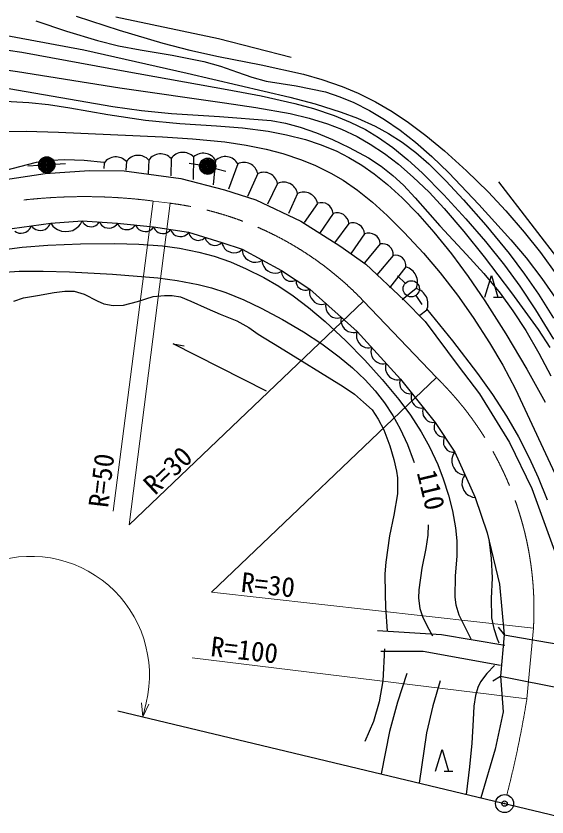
# Model space of a CAD drawing. Units: millimetres, scale not verified. Extents: x 40000 to 680000, y 20000 to 380000.
# Drawn here: x 174394 to 223564, y 263439 to 337585 of the extents above; entities that cross this region are included whole.
import ezdxf
from ezdxf.enums import TextEntityAlignment as Align

# ---------------------------------------------------------------- set-up
doc = ezdxf.new("R2010")
doc.units = ezdxf.units.MM
doc.header["$LTSCALE"] = 1000
doc.header["$PDMODE"] = 32
doc.header["$PDSIZE"] = 500
doc.linetypes.add('CHAIN', pattern=[18.5, 12, -1.5, 3.5, -1.5])
for name, color, linetype, lineweight in [('M-BGD', 7, 'Continuous', 25), ('M-BMK', 2, 'CHAIN', 13), ('M-BMK-HTXT', 7, 'Continuous', 13), ('M-BMK-SRVR', 3, 'Continuous', 25), ('M-STR-HTXT', 7, 'Continuous', 13), ('M-STR-STR1', 1, 'Continuous', 25)]:
    doc.layers.add(name, color=color, linetype=linetype, lineweight=lineweight)
doc.layers.add('M-OTRS', color=6, linetype='Continuous')
doc.styles.add('ＭＳ ゴシック', font='')
doc.styles.get('ＭＳ ゴシック').set_extended_font_data('MS Gothic')

msp = doc.modelspace()

# ---------------------------------------------------------------- linework, layer by layer
at = {"layer": 'M-BGD'}
for p, q in [((184616, 324114), (184571, 323314)), ((186688, 324254), (186636, 323001)), ((188760, 324395), (188731, 322782)), ((190833, 324535), (190796, 322438)), ((192881, 324222), (192641, 321968)), ((176492, 323758), (175494, 323698)), ((177083, 322999), (181188, 323292)), ((177989, 323862), (178986, 323942)), ((181188, 323292), (184414, 323243)), ((182544, 323973), (182538, 323471)), ((191403, 323786), (190414, 323930)), ((192868, 323477), (193832, 323210)), ((194930, 323909), (194080, 321562)), ((172782, 322364), (177083, 322999)), ((184414, 323243), (189643, 322558)), ((189643, 322558), (193715, 321504)), ((196774, 322993), (195831, 320873)), ((198619, 322077), (197677, 320154)), ((193715, 321504), (196592, 320565)), ((200463, 321161), (199616, 319309)), ((196592, 320565), (200783, 318594)), ((202307, 320245), (201086, 318464)), ((203762, 319307), (202493, 317463)), ((174024, 317913), (177621, 318421)), ((175725, 317971), (175807, 318164)), ((175807, 318164), (175939, 318001)), ((177288, 317974), (177415, 318101)), ((177415, 318101), (177507, 318223)), ((177507, 318223), (177589, 318416)), ((177621, 318421), (180515, 318616)), ((177621, 318421), (177815, 318143)), ((177815, 318143), (178000, 317981)), ((179979, 317940), (180199, 318129)), ((180199, 318129), (180361, 318315)), ((180361, 318315), (180515, 318616)), ((180515, 318616), (180601, 318450)), ((180515, 318616), (183770, 318422)), ((180601, 318450), (180691, 318349)), ((180691, 318349), (180813, 318245)), ((180813, 318245), (180999, 318138)), ((180999, 318138), (181189, 318095)), ((181189, 318095), (181381, 318083)), ((181381, 318083), (181574, 318104)), ((181574, 318104), (181772, 318188)), ((181772, 318188), (181905, 318277)), ((181905, 318277), (182007, 318367)), ((182007, 318367), (182112, 318521)), ((182112, 318521), (182204, 318345)), ((182204, 318345), (182299, 318237)), ((182299, 318237), (182429, 318127)), ((182429, 318127), (182627, 318013)), ((183447, 318067), (183589, 318160)), ((183589, 318160), (183697, 318256)), ((183697, 318256), (183809, 318420)), ((183770, 318422), (183854, 318242)), ((183770, 318422), (187133, 318070)), ((183854, 318242), (183945, 318130)), ((183945, 318130), (184070, 318015)), ((185230, 317996), (185342, 318086)), ((185342, 318086), (185461, 318245)), ((185461, 318245), (185545, 318065)), ((200783, 318594), (204366, 316307)), ((205216, 318368), (203901, 316587)), ((174279, 317658), (174436, 317571)), ((174436, 317571), (174665, 317494)), ((174665, 317494), (174884, 317489)), ((174884, 317489), (175098, 317519)), ((175098, 317519), (175307, 317585)), ((175307, 317585), (175506, 317722)), ((175506, 317722), (175633, 317849)), ((175633, 317849), (175725, 317971)), ((175939, 318001), (176061, 317909)), ((176061, 317909), (176219, 317823)), ((176219, 317823), (176447, 317746)), ((176447, 317746), (176666, 317740)), ((176666, 317740), (176880, 317771)), ((176880, 317771), (177089, 317836)), ((177089, 317836), (177288, 317974)), ((178000, 317981), (178243, 317823)), ((178243, 317823), (178602, 317673)), ((178602, 317673), (178953, 317638)), ((178953, 317638), (179300, 317662)), ((179300, 317662), (179644, 317743)), ((179644, 317743), (179979, 317940)), ((182627, 318013), (182828, 317967)), ((182828, 317967), (183032, 317955)), ((183032, 317955), (183238, 317977)), ((183238, 317977), (183447, 318067)), ((184070, 318015), (184262, 317892)), ((184262, 317892), (184461, 317837)), ((184461, 317837), (184664, 317816)), ((184664, 317816), (184871, 317828)), ((184871, 317828), (185084, 317908)), ((185084, 317908), (185230, 317996)), ((185545, 318065), (185636, 317953)), ((185636, 317953), (185760, 317838)), ((185760, 317838), (185953, 317715)), ((185953, 317715), (186152, 317660)), ((186152, 317660), (186355, 317639)), ((186355, 317639), (186561, 317651)), ((186561, 317651), (186775, 317731)), ((186775, 317731), (186921, 317819)), ((186921, 317819), (187033, 317909)), ((187033, 317909), (187152, 318068)), ((187133, 318070), (187203, 317897)), ((187133, 318070), (190378, 317561)), ((187203, 317897), (187283, 317787)), ((187283, 317787), (187394, 317673)), ((187394, 317673), (187569, 317548)), ((187569, 317548), (187754, 317487)), ((187754, 317487), (187944, 317457)), ((187944, 317457), (188138, 317459)), ((188138, 317459), (188343, 317524)), ((188343, 317524), (188484, 317599)), ((188484, 317599), (188594, 317679)), ((188594, 317679), (188713, 317822)), ((188713, 317822), (188788, 317638)), ((188788, 317638), (188873, 317522)), ((188873, 317522), (188991, 317400)), ((188991, 317400), (189177, 317268)), ((190149, 317322), (190266, 317407)), ((190266, 317407), (190393, 317559)), ((190378, 317561), (190423, 317380)), ((190378, 317561), (193466, 316622)), ((190423, 317380), (190487, 317260)), ((206670, 317430), (205433, 315617)), ((189177, 317268), (189373, 317202)), ((189373, 317202), (189575, 317171)), ((189575, 317171), (189782, 317173)), ((189782, 317173), (189999, 317242)), ((189999, 317242), (190149, 317322)), ((190487, 317260), (190582, 317131)), ((190582, 317131), (190737, 316984)), ((190737, 316984), (190912, 316897)), ((190912, 316897), (191096, 316841)), ((191096, 316841), (191289, 316816)), ((191289, 316816), (191500, 316852)), ((191500, 316852), (191651, 316907)), ((191651, 316907), (191770, 316971)), ((191770, 316971), (191909, 317096)), ((191909, 317096), (191954, 316915)), ((191954, 316915), (192018, 316795)), ((192018, 316795), (192113, 316666)), ((192113, 316666), (192268, 316518)), ((193301, 316506), (193440, 316631)), ((193466, 316622), (193517, 316395)), ((193466, 316622), (195343, 315997)), ((192268, 316518), (192443, 316432)), ((192443, 316432), (192626, 316376)), ((192626, 316376), (192819, 316351)), ((192819, 316351), (193031, 316387)), ((193031, 316387), (193181, 316442)), ((193181, 316442), (193301, 316506)), ((193517, 316395), (193593, 316243)), ((193593, 316243), (193707, 316079)), ((193707, 316079), (193896, 315889)), ((193896, 315889), (194111, 315775)), ((195187, 315838), (195364, 315990)), ((195343, 315997), (195354, 315752)), ((195343, 315997), (198994, 314023)), ((204366, 316307), (206774, 314618)), ((208125, 316491), (206653, 314741)), ((194111, 315775), (194339, 315699)), ((194339, 315699), (194579, 315661)), ((194579, 315661), (194845, 315699)), ((194845, 315699), (195035, 315762)), ((195035, 315762), (195187, 315838)), ((195354, 315752), (195405, 315581)), ((195405, 315581), (195493, 315391)), ((195493, 315391), (195655, 315160)), ((195655, 315160), (195856, 315003)), ((209313, 315428), (207810, 313615)), ((195856, 315003), (196078, 314883)), ((196078, 314883), (196320, 314800)), ((196320, 314800), (196601, 314791)), ((196601, 314791), (196809, 314822)), ((196809, 314822), (196980, 314873)), ((196980, 314873), (197190, 314998)), ((197190, 314998), (197201, 314753)), ((197201, 314753), (197252, 314582)), ((197252, 314582), (197340, 314392)), ((197340, 314392), (197502, 314161)), ((206774, 314618), (210339, 311271)), ((197502, 314161), (197703, 314004)), ((197703, 314004), (197925, 313884)), ((197925, 313884), (198167, 313801)), ((198167, 313801), (198448, 313792)), ((198448, 313792), (198656, 313823)), ((198656, 313823), (198827, 313874)), ((198827, 313874), (199038, 313999)), ((198994, 314023), (198986, 313836)), ((198986, 313836), (199014, 313703)), ((198994, 314023), (201613, 312302)), ((199014, 313703), (199068, 313553)), ((210502, 314364), (208967, 312427)), ((199068, 313553), (199176, 313367)), ((199176, 313367), (199319, 313235)), ((199319, 313235), (199479, 313130)), ((199479, 313130), (199657, 313051)), ((199657, 313051), (199870, 313026)), ((199870, 313026), (200030, 313036)), ((200030, 313036), (200163, 313063)), ((200163, 313063), (200331, 313144)), ((200331, 313144), (200324, 312970)), ((200324, 312970), (200350, 312845)), ((210444, 312843), (209711, 313523)), ((217817, 311566), (218417, 313566)), ((218417, 313566), (219017, 311566)), ((200350, 312845), (200400, 312704)), ((200400, 312704), (200502, 312530)), ((200502, 312530), (200635, 312406)), ((200635, 312406), (200786, 312307)), ((200786, 312307), (200953, 312233)), ((200953, 312233), (201153, 312210)), ((201153, 312210), (201302, 312219)), ((201302, 312219), (201427, 312245)), ((201427, 312245), (201585, 312321)), ((201613, 312302), (201569, 312073)), ((201613, 312302), (205992, 308392)), ((211465, 312365), (210156, 311300)), ((174198, 311201), (175099, 311501)), ((175099, 311501), (176380, 311701)), ((176380, 311701), (177941, 311976)), ((177941, 311976), (178917, 312101)), ((178917, 312101), (179768, 312101)), ((179768, 312101), (180694, 311851)), ((180694, 311851), (181920, 311225)), ((185648, 311150), (187099, 311625)), ((187099, 311625), (188141, 311728)), ((188141, 311728), (188853, 311713)), ((188853, 311713), (189637, 311601)), ((189637, 311601), (190582, 311200)), ((201569, 312073), (201579, 311904)), ((201579, 311904), (201618, 311708)), ((201618, 311708), (201717, 311458)), ((201717, 311458), (201870, 311269)), ((211417, 311714), (211981, 310888)), ((218617, 311566), (219417, 311566)), ((181920, 311225), (182520, 310950)), ((182520, 310950), (183396, 310775)), ((183396, 310775), (184347, 310825)), ((184347, 310825), (185648, 311150)), ((190582, 311200), (192088, 310496)), ((201870, 311269), (202049, 311109)), ((202049, 311109), (202254, 310979)), ((202254, 310979), (202513, 310908)), ((202513, 310908), (202713, 310891)), ((202713, 310891), (202882, 310901)), ((202882, 310901), (203105, 310970)), ((203105, 310970), (203063, 310752)), ((203063, 310752), (203072, 310591)), ((210339, 311271), (212278, 309300)), ((192088, 310496), (193289, 309999)), ((193289, 309999), (194829, 309366)), ((203072, 310591), (203110, 310405)), ((203110, 310405), (203204, 310168)), ((203204, 310168), (203349, 309988)), ((203349, 309988), (203519, 309836)), ((212428, 310365), (211782, 309862)), ((194829, 309366), (195966, 308757)), ((203519, 309836), (203714, 309713)), ((203714, 309713), (203960, 309646)), ((203960, 309646), (204149, 309630)), ((204149, 309630), (204310, 309639)), ((204310, 309639), (204522, 309704)), ((204522, 309704), (204478, 309475)), ((204478, 309475), (204488, 309306)), ((204488, 309306), (204527, 309110)), ((212278, 309300), (215348, 305193)), ((195966, 308757), (196814, 308132)), ((204527, 309110), (204626, 308860)), ((204626, 308860), (204779, 308671)), ((204779, 308671), (204958, 308511)), ((204958, 308511), (205163, 308381)), ((196814, 308132), (198800, 306931)), ((205163, 308381), (205422, 308310)), ((205422, 308310), (205621, 308293)), ((205621, 308293), (205791, 308303)), ((205791, 308303), (206014, 308372)), ((205924, 308169), (205916, 307999)), ((205916, 307999), (205935, 307800)), ((205992, 308392), (205924, 308169)), ((205935, 307800), (206007, 307542)), ((205992, 308392), (210003, 303972)), ((197601, 302868), (188961, 307248)), ((188961, 307248), (189979, 307045)), ((206007, 307542), (206139, 307337)), ((206139, 307337), (206300, 307159)), ((206300, 307159), (206491, 307009)), ((206491, 307009), (206741, 306911)), ((198800, 306931), (204704, 303291)), ((206741, 306911), (206937, 306874)), ((206937, 306874), (207107, 306865)), ((207107, 306865), (207336, 306911)), ((207268, 306688), (207260, 306518)), ((207260, 306518), (207279, 306319)), ((207336, 306911), (207268, 306688)), ((207279, 306319), (207351, 306061)), ((207351, 306061), (207483, 305856)), ((207483, 305856), (207644, 305678)), ((207644, 305678), (207835, 305528)), ((207835, 305528), (208085, 305430)), ((208085, 305430), (208282, 305393)), ((208282, 305393), (208451, 305384)), ((208451, 305384), (208680, 305430)), ((208612, 305207), (208604, 305037)), ((208604, 305037), (208623, 304838)), ((208680, 305430), (208612, 305207)), ((208623, 304838), (208695, 304580)), ((215348, 305193), (217302, 302612)), ((208695, 304580), (208827, 304375)), ((208827, 304375), (208988, 304197)), ((208988, 304197), (209179, 304047)), ((209179, 304047), (209429, 303950)), ((204704, 303291), (205729, 302570)), ((209429, 303950), (209626, 303912)), ((209626, 303912), (209795, 303904)), ((209795, 303904), (210024, 303949)), ((209934, 303786), (209919, 303643)), ((209919, 303643), (209925, 303473)), ((209925, 303473), (209973, 303250)), ((210003, 303972), (209934, 303786)), ((210003, 303972), (213224, 299969)), ((205729, 302570), (206578, 301850)), ((209973, 303250), (210074, 303070)), ((210074, 303070), (210202, 302911)), ((210202, 302911), (210357, 302773)), ((210357, 302773), (210564, 302678)), ((210564, 302678), (210729, 302636)), ((210729, 302636), (210872, 302621)), ((210872, 302621), (211068, 302648)), ((211068, 302648), (211000, 302462)), ((217302, 302612), (220078, 298115)), ((206578, 301850), (207375, 301115)), ((211000, 302462), (210984, 302318)), ((210984, 302318), (210990, 302149)), ((210990, 302149), (211039, 301926)), ((211039, 301926), (211140, 301745)), ((207375, 301115), (207936, 300274)), ((211140, 301745), (211268, 301586)), ((211268, 301586), (211422, 301449)), ((211422, 301449), (211629, 301354)), ((211629, 301354), (211794, 301312)), ((211794, 301312), (211938, 301296)), ((211938, 301296), (212134, 301323)), ((212066, 301137), (212050, 300994)), ((212134, 301323), (212066, 301137)), ((212050, 300994), (212056, 300824)), ((212056, 300824), (212104, 300601)), ((212104, 300601), (212206, 300421)), ((212206, 300421), (212333, 300262)), ((207936, 300274), (208456, 299293)), ((212333, 300262), (212488, 300124)), ((212488, 300124), (212695, 300029)), ((212695, 300029), (212860, 299987)), ((212860, 299987), (213003, 299972)), ((213003, 299972), (213200, 299999)), ((213114, 299668), (213104, 299508)), ((213142, 299801), (213114, 299668)), ((213224, 299969), (213142, 299801)), ((213224, 299969), (215021, 297210)), ((208456, 299293), (209016, 297812)), ((213104, 299508), (213128, 299295)), ((213128, 299295), (213206, 299117)), ((213206, 299117), (213311, 298956)), ((213311, 298956), (213442, 298812)), ((213442, 298812), (213628, 298704)), ((213628, 298704), (213778, 298649)), ((213778, 298649), (213911, 298621)), ((213911, 298621), (214097, 298628)), ((213981, 298308), (213969, 298139)), ((213969, 298139), (213995, 297912)), ((214011, 298450), (213981, 298308)), ((214097, 298628), (214011, 298450)), ((220078, 298115), (222146, 293850)), ((209016, 297812), (209374, 296540)), ((213995, 297912), (214078, 297723)), ((214078, 297723), (214190, 297552)), ((214190, 297552), (214329, 297399)), ((214329, 297399), (214526, 297284)), ((214526, 297284), (214686, 297226)), ((214686, 297226), (214827, 297196)), ((214800, 296807), (214751, 296582)), ((214869, 296989), (214800, 296807)), ((214827, 297196), (215025, 297203)), ((215021, 297210), (214869, 296989)), ((215021, 297210), (216928, 293019)), ((209374, 296540), (209630, 295464)), ((214751, 296582), (214739, 296274)), ((214739, 296274), (214812, 296003)), ((214812, 296003), (214926, 295752)), ((209630, 295464), (209707, 294823)), ((214926, 295752), (215082, 295520)), ((215082, 295520), (215322, 295326)), ((215322, 295326), (215524, 295216)), ((215524, 295216), (215707, 295147)), ((215707, 295147), (215973, 295117)), ((215973, 295117), (215821, 294896)), ((209707, 294823), (209720, 293363)), ((215703, 294489), (215692, 294180)), ((215753, 294713), (215703, 294489)), ((215821, 294896), (215753, 294713)), ((215692, 294180), (215765, 293910)), ((215765, 293910), (215879, 293659)), ((215879, 293659), (216035, 293427)), ((222146, 293850), (224882, 286372)), ((209720, 293363), (209383, 291373)), ((216035, 293427), (216275, 293233)), ((216275, 293233), (216477, 293122)), ((216477, 293122), (216660, 293054)), ((216660, 293054), (216926, 293023)), ((216928, 293019), (218019, 289740)), ((209383, 291373), (208986, 289477)), ((208986, 289477), (208640, 287039)), ((218019, 289740), (219176, 284986)), ((208640, 287039), (208563, 285937)), ((208563, 285937), (208576, 284066)), ((219176, 284986), (219605, 280311)), ((208576, 284066), (208599, 282852)), ((208599, 282852), (208775, 280642)), ((207884, 280708), (213798, 280317)), ((213798, 280317), (219662, 279338)), ((208177, 278802), (212087, 278802)), ((208503, 279007), (208378, 276035)), ((212087, 278802), (219271, 277481)), ((208378, 276035), (208034, 274096)), ((219250, 276485), (219511, 273176)), ((208034, 274096), (207502, 272282)), ((183820, 273279), (260968, 254752)), ((219511, 273176), (218760, 269704)), ((207502, 272282), (206688, 270437)), ((213251, 267674), (213851, 269674)), ((213851, 269674), (214451, 267674)), ((218760, 269704), (217445, 265204)), ((214051, 267674), (214851, 267674))]:
    msp.add_line(p, q, dxfattribs=at)
for points in [[(179968, 337585), (183955, 336277), (187977, 335070), (190501, 334418), (193130, 333846), (197090, 333074), (201005, 332200), (202729, 331712), (204604, 331067), (206071, 330450), (207671, 329649), (209223, 328742), (210730, 327742), (212349, 326538), (214066, 325119), (216104, 323267), (218116, 321295), (219762, 319539), (221463, 317569), (222957, 315690), (224490, 313591)], [(183639, 337506), (193138, 335504), (199864, 333790)], [(176224, 337144), (179070, 336176), (181941, 335306), (183882, 334830), (185889, 334449), (188859, 333967), (191800, 333378), (193336, 332944), (194899, 332389), (196220, 331922), (197565, 331553), (200330, 331110), (203045, 330555), (204376, 330110), (205675, 329566), (207116, 328837), (208506, 328009), (209965, 327010), (211386, 325905), (212889, 324587), (214473, 323055), (217259, 320141), (220224, 316880), (221633, 315200), (223084, 313295), (224572, 311162)], [(171210, 336219), (180673, 334455), (190233, 332288), (199759, 330077), (202082, 329449), (204505, 328680), (206012, 328114), (207658, 327378), (208888, 326719), (210138, 325917), (211404, 324951), (212608, 323897), (214186, 322341), (215836, 320562), (217893, 318230), (220055, 315608), (221493, 313699), (222776, 311827), (224166, 309630)], [(172364, 334616), (174938, 334248), (184500, 332489), (193937, 330784), (197085, 330189), (200203, 329492), (201956, 329012), (203862, 328376), (205340, 327772), (206765, 327066), (207976, 326339), (209275, 325421), (210671, 324283), (212007, 323058), (213998, 321040), (216041, 318819), (217881, 316703), (219629, 314527), (221054, 312567), (222493, 310400), (224158, 307667)], [(171883, 332806), (174545, 332439), (184014, 330926), (193705, 329539), (196593, 329120), (199774, 328547), (201531, 328127), (203246, 327602), (204544, 327105), (205974, 326427), (207184, 325735), (208517, 324846), (209799, 323867), (211180, 322679), (212641, 321275), (214054, 319771), (215873, 317639), (217733, 315292), (220272, 311975), (222739, 308574), (223813, 306896)], [(173721, 330890), (183363, 329207), (186025, 328834), (188805, 328548), (193235, 328295), (198024, 327914), (199354, 327667), (200701, 327306), (202214, 326781), (203700, 326159), (205256, 325415), (207022, 324445), (208197, 323682), (209301, 322831), (210273, 321920), (211361, 320748), (213639, 318156), (216097, 315515), (217708, 313742), (219213, 311922), (220389, 310304), (221595, 308461), (222810, 306386), (223920, 304289)], [(172798, 329740), (175591, 329593), (177388, 329406), (179364, 329093), (182906, 328454), (186399, 327932), (189576, 327632), (192966, 327417), (195361, 327226), (197753, 326926), (199453, 326597), (201208, 326140), (202545, 325699), (204028, 325093), (205214, 324501), (206412, 323787), (207558, 322985), (208809, 321978), (210147, 320752), (211558, 319305), (213075, 317591), (214714, 315567), (216261, 313484), (217818, 311205), (219745, 308156), (221683, 304890), (223386, 301832)], [(172521, 326892), (175321, 326920), (178314, 326842), (187949, 326390), (190746, 326221), (193729, 325934), (195707, 325642), (197550, 325268), (199106, 324854), (200823, 324284), (202123, 323756), (203560, 323052), (204699, 322381), (206012, 321473), (207420, 320344), (208765, 319130), (210352, 317552), (212121, 315629), (213675, 313801), (215269, 311755), (216726, 309691), (218249, 307338), (219467, 305270), (220654, 303035), (224712, 294320)], [(97652, 294139), (106756, 297789), (109486, 299024), (112291, 300411), (120946, 305013), (123516, 306273), (126255, 307501), (129035, 308634), (131848, 309671), (141182, 312658), (143729, 313580), (146329, 314630), (155360, 318468), (157418, 319233), (159648, 319945), (169195, 322146), (172596, 323113), (176289, 324043), (177662, 324237), (178913, 324304), (180708, 324237), (182512, 324065), (182595, 324057)], [(219087, 322244), (225052, 314468), (230999, 306801), (235599, 300929)], [(172582, 315888), (174954, 316179), (177346, 316371), (180360, 316505), (183545, 316536), (185761, 316470), (187962, 316297), (189547, 316083), (191310, 315736), (192731, 315352), (194242, 314824), (195719, 314197), (197333, 313383), (198723, 312573), (200058, 311676), (201491, 310590), (203019, 309300), (204923, 307519), (206699, 305715), (208315, 303925), (209844, 302073), (210912, 300627), (211908, 299097), (212686, 297691), (213455, 296055), (213964, 294747), (214440, 293217), (214804, 291784), (215085, 290206), (215202, 289008), (215218, 287598), (215069, 285768), (215015, 283776), (215118, 283079), (215403, 282140), (216519, 279923)], [(172885, 313835), (174683, 313955), (176909, 313975), (179360, 313891), (183327, 313676), (187541, 313342), (189318, 313103), (191269, 312730), (192501, 312418), (193819, 311976), (195480, 311308), (197110, 310544), (199069, 309501), (201004, 308356), (202703, 307242), (204331, 306044), (205566, 305014), (206724, 303911), (207665, 302879), (208529, 301772), (209289, 300598), (209964, 299369), (210637, 297909), (211181, 296493), (211268, 296262)], [(212397, 310470), (214806, 307516), (217130, 304506), (218516, 302552), (219815, 300536), (220913, 298636), (221920, 296681), (222754, 294858), (223575, 292801)], [(212552, 290472), (212517, 289525), (212350, 288305), (211980, 286473), (211683, 284473), (211673, 283694), (211800, 282743), (212036, 282005), (212467, 281103), (212971, 280222)], [(218177, 289150), (218394, 287361), (218496, 285564), (218403, 283674), (218427, 281862), (218642, 280894), (218966, 279941), (219115, 279547)], [(218693, 277469), (217993, 276731), (217422, 275955), (217170, 275432), (216942, 274684), (216788, 273689), (216715, 272447), (216605, 270269), (216393, 268074), (216070, 265534)], [(210572, 276730), (209734, 274054), (208995, 271355), (208209, 267422)], [(213659, 276053), (213004, 273741), (212406, 271214), (211719, 266579)]]:
    msp.add_lwpolyline(points, dxfattribs=at)
for centre, radius in [((177241, 323803), 750), ((177241, 323803), 660), ((177241, 323803), 570), ((177241, 323803), 480), ((177241, 323803), 390), ((177241, 323803), 300), ((192146, 323677), 750), ((192146, 323677), 660), ((192146, 323677), 570), ((192146, 323677), 480), ((192146, 323677), 390), ((177241, 323803), 210), ((177241, 323803), 120), ((177241, 323803), 30), ((192146, 323677), 300), ((192146, 323677), 210), ((192146, 323677), 120), ((192146, 323677), 30), ((210995, 312334), 750)]:
    msp.add_circle(centre, radius, dxfattribs=at)
for centre, radius, start, end in [((187780, 323498), 1328, 42.4558, 145.30319), ((189853, 323638), 1328, 42.4558, 145.30319), ((191733, 323564), 1324, 29.79246, 132.83405), ((183636, 323217), 1328, 42.4558, 145.30319), ((185708, 323357), 1328, 42.4558, 145.30319), ((193781, 323251), 1324, 29.79246, 132.83405), ((195492, 322726), 1310, 11.78234, 115.39823), ((197336, 321810), 1310, 11.78234, 115.39823), ((199181, 320894), 1310, 11.78234, 115.39823), ((201025, 319978), 1310, 11.78234, 115.39823), ((202683, 319231), 1082, 4.03503, 110.29523), ((204137, 318292), 1082, 4.03503, 110.29523), ((205591, 317354), 1082, 4.03503, 110.29523), ((207046, 316415), 1082, 4.03503, 110.29523), ((208320, 315514), 997, 355.0434, 101.3036), ((209509, 314450), 997, 355.0434, 101.3036), ((210099, 312938), 1481, 337.21279, 74.23794), ((211063, 310939), 1481, 337.21279, 74.23794)]:
    msp.add_arc(centre, radius, start, end, dxfattribs=at)
at = {"layer": 'M-BMK'}
for p, q in [((187084, 320460), (188681, 320254)), ((206569, 311204), (213330, 304116)), ((222310, 280929), (221706, 274390))]:
    msp.add_line(p, q, dxfattribs=at)
for centre, radius, start, end in [((180714, 270862), 50005, 82.68093, 111.76085), ((184859, 290496), 30003, 43.64617, 82.68091), ((192357, 282661), 30003, 356.68992, 45.6512), ((122978, 290355), 100010, 345.59902, 350.81423)]:
    msp.add_arc(centre, radius, start, end, dxfattribs=at)
at = {"layer": 'M-BMK-HTXT'}
for p, q in [((183396, 291746), (187084, 320460)), ((188681, 320254), (184859, 290496)), ((206569, 311204), (184859, 290496)), ((192490, 284239), (213330, 304116)), ((192490, 284239), (222310, 280929)), ((221706, 274390), (190703, 278177))]:
    msp.add_line(p, q, dxfattribs=at)
at = {"layer": 'M-BMK-SRVR'}
msp.add_circle((219636, 264678), 831, dxfattribs=at)
at = {"layer": 'M-OTRS'}
msp.add_point((219636, 264678), dxfattribs=at)
at = {"layer": 'M-STR-HTXT'}
for p, q in [((186141, 272721), (186008, 274013)), ((186449, 274003), (186141, 272721)), ((186698, 273894), (186141, 272721))]:
    msp.add_line(p, q, dxfattribs=at)
msp.add_arc((175752, 276572), 11001, 346.49669, 111.71431, dxfattribs=at)
at = {"layer": 'M-STR-STR1'}
for p, q in [((219042, 280999), (219605, 280311)), ((219605, 280311), (219250, 276485)), ((219605, 280311), (225923, 279215)), ((218541, 276057), (219250, 276485)), ((219250, 276485), (225516, 275212))]:
    msp.add_line(p, q, dxfattribs=at)

# ---------------------------------------------------------------- texts
at = {"layer": 'M-BGD', "style": 'ＭＳ ゴシック'}
msp.add_text('110', height=1833, rotation=283.594, dxfattribs=at).set_placement((210964, 295191), align=Align.BOTTOM_LEFT)
at = {"layer": 'M-BMK-HTXT', "style": 'ＭＳ ゴシック'}
for s, rotation, p in [('R=30', 43.094, (187631, 292757)), ('R=50', 83.294, (183465, 291944)), ('R=30', 353.794, (195100, 283742)), ('R=100', 353.494, (192284, 277800))]:
    msp.add_text(s, height=1833, rotation=rotation, dxfattribs=at).set_placement(p, align=Align.BOTTOM_LEFT)

doc.saveas('drawing.dxf')
